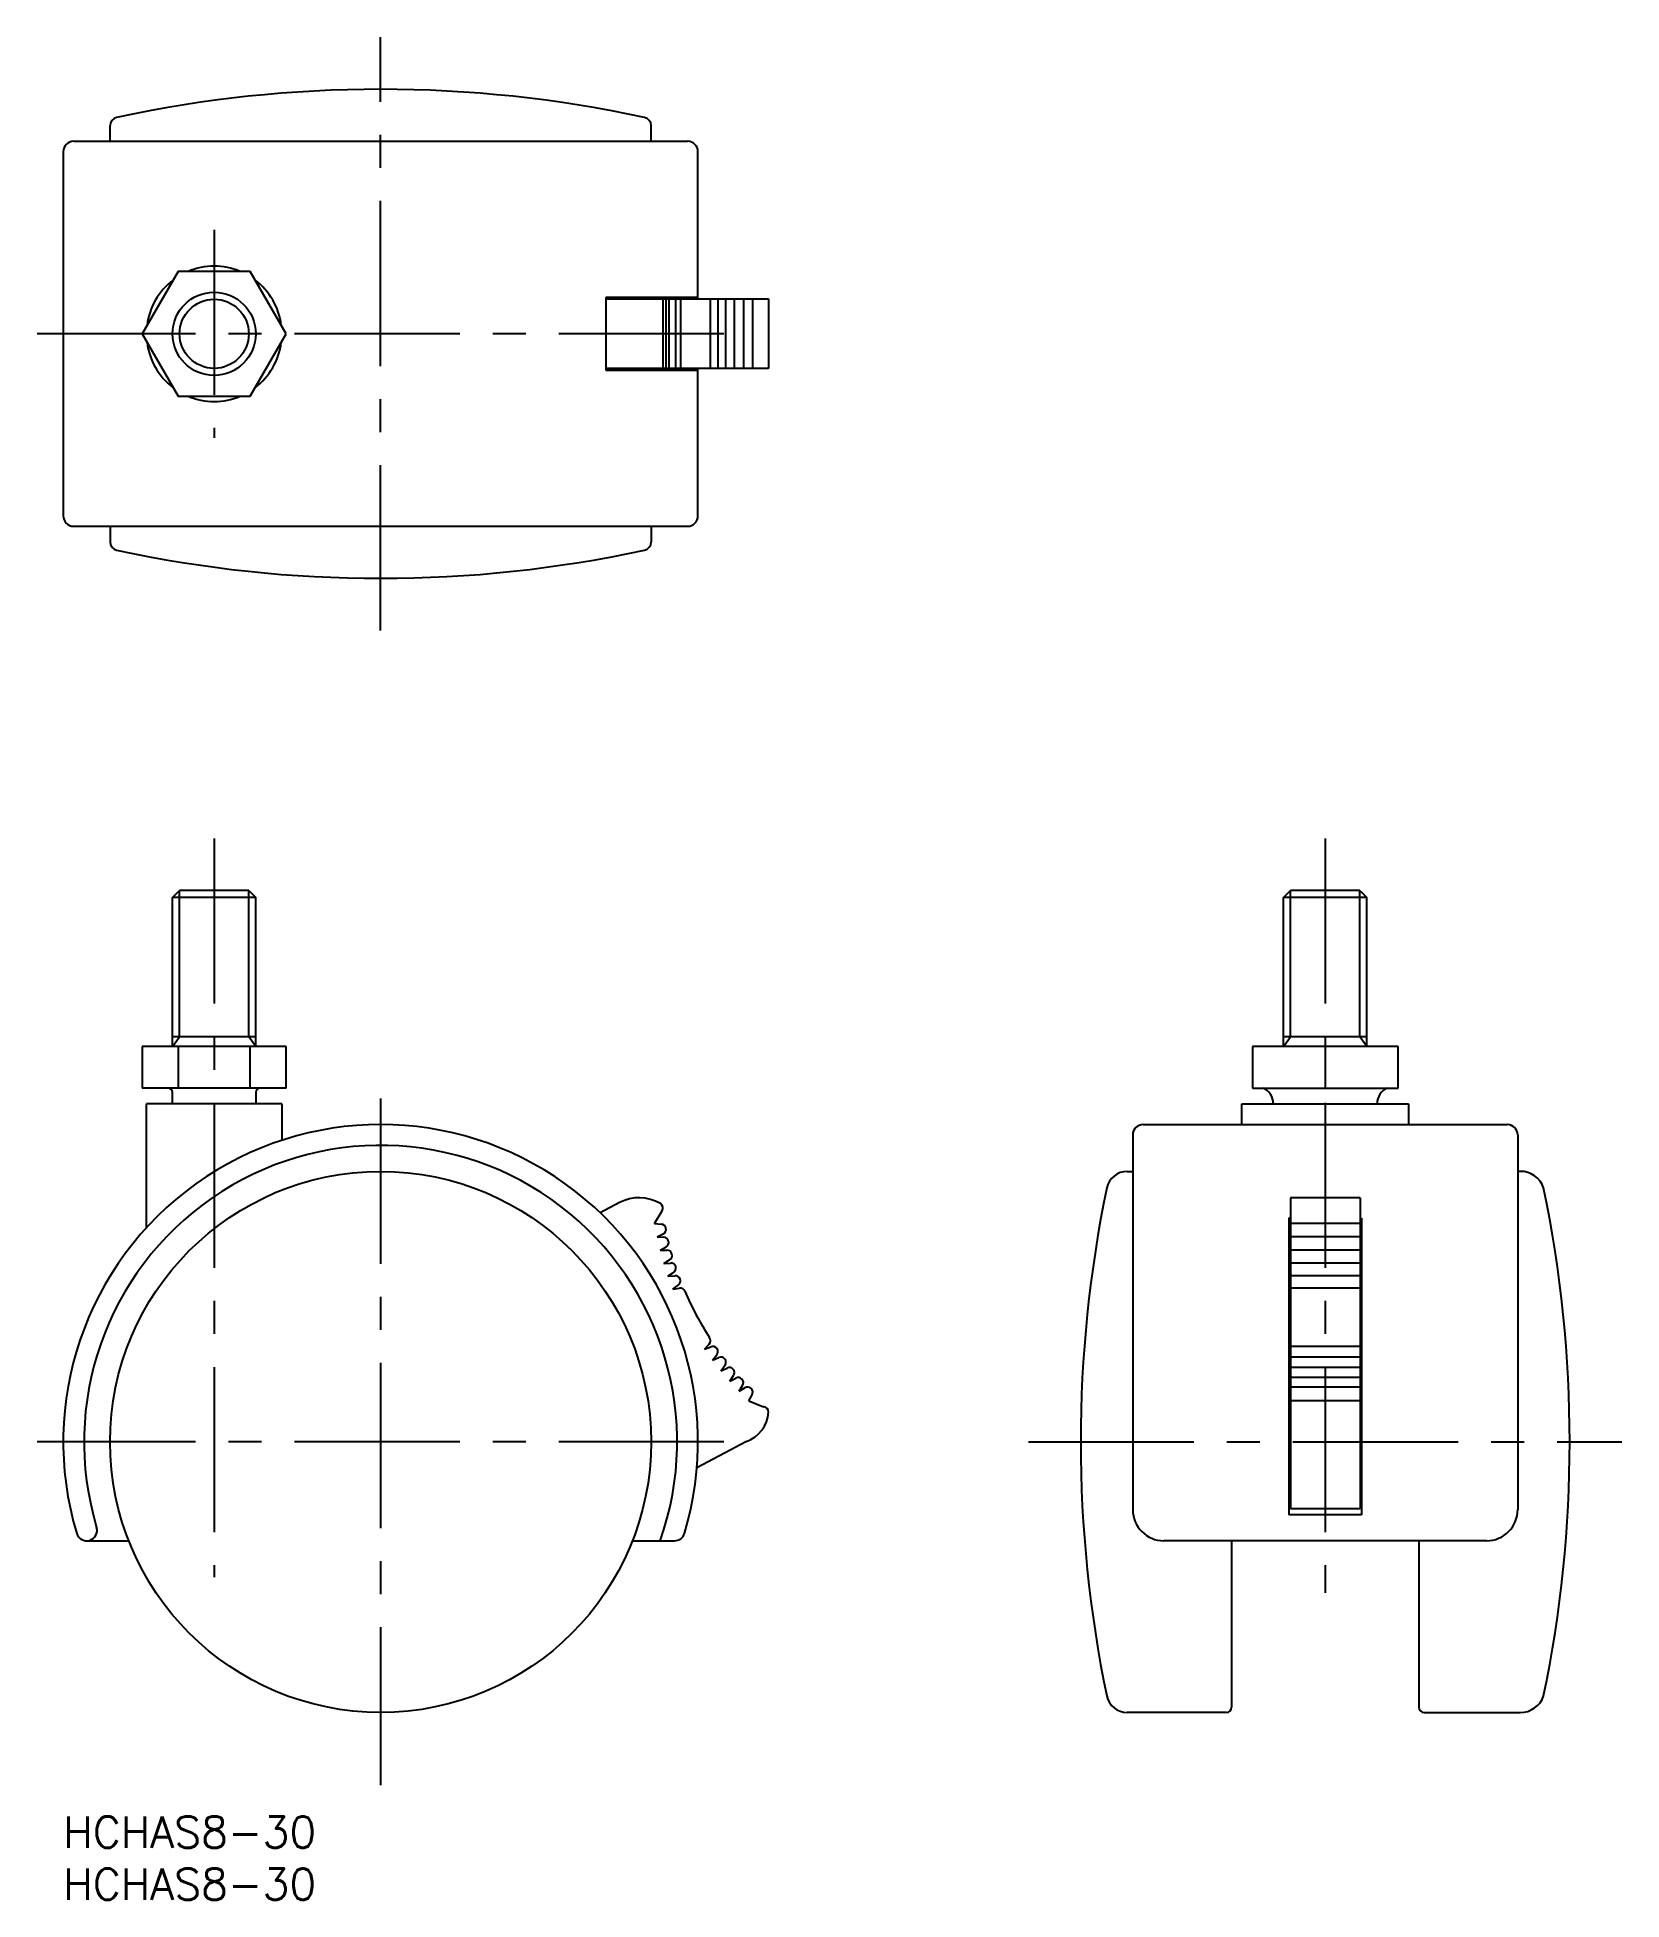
# Model space of a CAD drawing. Extents: x -2 to 150, y -8 to 171.
import ezdxf

# ---------------------------------------------------------------- set-up
doc = ezdxf.new("R2010")
doc.units = 0
doc.header["$LTSCALE"] = 0.5
doc.linetypes.add('CENTER', pattern=[50.8, 31.75, -6.35, 6.35, -6.35])
for name, color, linetype in [('MSM_CENTER', 1, 'CENTER'), ('MSM_CONTINUOUS', 7, 'CONTINUOUS'), ('MSM_NARROW', 5, 'CONTINUOUS'), ('MSM_PART_NUMBER', 7, 'CONTINUOUS')]:
    doc.layers.add(name, color=color, linetype=linetype)
doc.styles.get("Standard").update_dxf_attribs({"font": 'txt.shx', "height": 3, "bigfont": 'bigfont.shx'})

# ---------------------------------------------------------------- blocks, each defined once
blk = doc.blocks.new('*U1')
at = {"layer": 'MSM_PART_NUMBER'}
blk.add_text('HCHAS8-30', height=3, dxfattribs=at).set_placement((0, -3))
blk = doc.blocks.new('*U2')
at = {"layer": 'MSM_PART_NUMBER'}
blk.add_text('HCHAS8-30', height=3, dxfattribs=at).set_placement((0, -8))

msp = doc.modelspace()

# ---------------------------------------------------------------- linework, layer by layer
at = {"layer": 'MSM_CENTER'}
for p, q in [((30.5, 114), (30.5, 171)), ((14.5, 152.5), (14.5, 132.5)), ((63.5, 142.5), (-2.5, 142.5)), ((14.5, 94), (14.5, 23)), ((121.278769, 94), (121.278769, 21.5)), ((30.5, 69), (30.5, 3)), ((63.5, 36), (-2.5, 36)), ((92.778769, 36), (149.778769, 36))]:
    msp.add_line(p, q, dxfattribs=at)
at = {"layer": 'MSM_CONTINUOUS'}
for p, q in [((4.5, 161), (4.5, 162.505794)), ((56.5, 161), (56.5, 162.505794)), ((0, 160), (0, 125)), ((1, 161), (60, 161)), ((61, 145.85), (61, 160)), ((11.035899, 148.5), (7.571797, 142.5)), ((17.964102, 148.5), (11.035899, 148.5)), ((21.428204, 142.5), (17.964102, 148.5)), ((61, 146), (52.133308, 146)), ((52.133308, 146), (52.133308, 139)), ((52.133308, 145.85), (67.778769, 145.85)), ((57.627117, 145.85), (57.627117, 139.15)), ((57.931467, 139.15), (57.931467, 145.85)), ((58.19357, 145.85), (58.19357, 139.15)), ((58.88132, 139.15), (58.88132, 145.85)), ((59.305657, 145.85), (59.305657, 139.15)), ((62.196705, 139.15), (62.196705, 145.85)), ((62.921079, 145.85), (62.921079, 139.15)), ((63.69117, 139.15), (63.69117, 145.85)), ((64.505511, 139.15), (64.505511, 145.85)), ((65.362553, 145.85), (65.362553, 139.15)), ((66.260663, 139.15), (66.260663, 145.85)), ((67.778769, 145.85), (67.778769, 139.15)), ((7.571797, 142.5), (11.035899, 136.5)), ((17.964102, 136.5), (21.428204, 142.5)), ((67.778769, 139.15), (52.133308, 139.15)), ((52.133308, 139), (61, 139)), ((61, 125), (61, 139.15)), ((11.035899, 136.5), (17.964102, 136.5)), ((1, 124), (60, 124)), ((4.5, 124), (4.5, 122.494206)), ((56.5, 124), (56.5, 122.494206)), ((10.5, 88.3235), (11.1765, 89)), ((10.5, 74), (10.5, 88.3235)), ((18.5, 88.3235), (10.5, 88.3235)), ((17.8235, 89), (11.1765, 89)), ((17.8235, 89), (18.5, 88.3235)), ((18.5, 74), (18.5, 88.3235)), ((117.278769, 88.3235), (117.955269, 89)), ((117.278769, 74), (117.278769, 88.3235)), ((125.278769, 88.3235), (117.278769, 88.3235)), ((124.602269, 89), (117.955269, 89)), ((124.602269, 89), (125.278769, 88.3235)), ((125.278769, 74), (125.278769, 88.3235)), ((21.43, 74), (7.57, 74)), ((7.57, 74), (7.57, 70)), ((18.5, 74.9375), (10.5, 74.9375)), ((11.035, 74), (11.035, 70)), ((17.965, 70), (17.965, 74)), ((21.43, 70), (21.43, 74)), ((128.278769, 74), (114.278769, 74)), ((114.278769, 74), (114.278769, 70)), ((125.278769, 74.9375), (117.278769, 74.9375)), ((121.278769, 74), (121.278769, 70)), ((128.278769, 70), (128.278769, 74)), ((21.43, 70), (7.57, 70)), ((114.278769, 70), (128.278769, 70)), ((8, 56.59126), (8, 68.5)), ((21, 68.5), (8, 68.5)), ((10.5, 68.5), (10.5, 69.6)), ((18.5, 69.6), (18.5, 68.5)), ((21, 68.5), (21, 64.982753)), ((113.278769, 68.5), (129.278769, 68.5)), ((113.278769, 66.5), (113.278769, 68.5)), ((129.278769, 68.5), (129.278769, 66.5)), ((103.778769, 66.5), (138.778769, 66.5)), ((102.778769, 65.5), (102.778769, 29.5)), ((139.778769, 65.5), (139.778769, 29.5)), ((102.245224, 62), (102.778769, 62)), ((140.012314, 62), (139.778769, 62)), ((117.928769, 59.464951), (117.928769, 29.616428)), ((124.628769, 59.464951), (117.928769, 59.464951)), ((124.628769, 59.464951), (124.628769, 29.616428)), ((53.455767, 58.996741), (51.609134, 58.014869)), ((56.827596, 56.987745), (57.55695, 58.215099)), ((117.778769, 57.5), (117.778769, 29)), ((117.928769, 57.5), (117.778769, 57.5)), ((124.628769, 57.5), (124.778769, 57.5)), ((124.778769, 57.5), (124.778769, 29)), ((56.827596, 56.987745), (57.474227, 56.932242)), ((57.066123, 55.700769), (57.649914, 55.984317)), ((57.066123, 55.700769), (57.714559, 55.673525)), ((124.628769, 56.987745), (117.928769, 56.987745)), ((124.628769, 55.700769), (117.928769, 55.700769)), ((57.36056, 54.425423), (57.931427, 54.734166)), ((57.36056, 54.425423), (58.009567, 54.426489)), ((124.628769, 54.42649), (117.928769, 54.42649)), ((57.710346, 53.164134), (58.267203, 53.497484)), ((57.710346, 53.164134), (58.358689, 53.193508)), ((58.114816, 51.919303), (58.656603, 52.276625)), ((58.114816, 51.919303), (58.761261, 51.976929)), ((124.628769, 53.194021), (117.928769, 53.194021)), ((124.628769, 51.978904), (117.928769, 51.978904)), ((58.5732, 50.693299), (59.098885, 51.073913)), ((58.5732, 50.693299), (59.216516, 50.779068)), ((124.628769, 50.783454), (117.928769, 50.783454)), ((61.639794, 44.925874), (62.070638, 45.411246)), ((61.639794, 44.925874), (62.249297, 45.14885)), ((124.628769, 45.179285), (117.928769, 45.179285)), ((62.399872, 43.860284), (62.809135, 44.363987)), ((62.399872, 43.860284), (62.999069, 44.109633)), ((63.205707, 42.828862), (63.592609, 43.349937)), ((63.205707, 42.828862), (63.793458, 43.104111)), ((124.628769, 44.148008), (117.928769, 44.148008)), ((124.628769, 43.151304), (117.928769, 43.151304)), ((64.055766, 41.833572), (64.41957, 42.371028)), ((64.055766, 41.833572), (64.63095, 42.134196)), ((64.948428, 40.876308), (65.288443, 41.429121)), ((64.948428, 40.876308), (65.509953, 41.201735)), ((124.628769, 42.19107), (117.928769, 42.19107)), ((124.628769, 41.269134), (117.928769, 41.269134)), ((65.881997, 39.958893), (66.197575, 40.526011)), ((65.881997, 39.958893), (67.30737, 39.377227)), ((124.628769, 39.958893), (117.928769, 39.958893)), ((65.662028, 36.040104), (60.897943, 33.506995)), ((124.778769, 29), (117.778769, 29)), ((117.928769, 29.616428), (124.628769, 29.616428)), ((2.251106, 26.5), (6.297727, 26.5)), ((54.702273, 26.5), (58.748894, 26.5)), ((136.778769, 26.5), (105.778769, 26.5)), ((112.278769, 26.5), (112.278769, 10.5)), ((130.278769, 26.5), (130.278769, 10.5)), ((111.778769, 10), (102.245224, 10)), ((130.778769, 10), (140.012314, 10))]:
    msp.add_line(p, q, dxfattribs=at)
for centre, radius in [((14.5, 142.5), 4), ((30.5, 36), 26)]:
    msp.add_circle(centre, radius, dxfattribs=at)
for centre, radius, start, end in [((30.5, 46), 120, 77.795041, 102.204959), ((5.3, 162.505794), 0.8, 102.204959, 180), ((55.7, 162.505794), 0.8, 0, 77.795041), ((1, 160), 1, 90, 180), ((60, 160), 1, 0, 90), ((14.5, 142.5), 6.5, 67.380135, 112.619865), ((14.5, 142.5), 6.5, 127.380135, 172.619865), ((14.5, 142.5), 6.5, 7.380135, 52.619865), ((14.5, 142.5), 6.5, 187.380135, 232.619865), ((14.5, 142.5), 6.5, 307.380135, 352.619865), ((14.5, 142.5), 6.5, 247.380135, 292.619865), ((1, 125), 1, 180, 270), ((60, 125), 1, 270, 0), ((5.3, 122.494206), 0.8, 180, 257.795041), ((55.7, 122.494206), 0.8, 282.204959, 0), ((30.5, 239), 120, 257.795041, 282.204959), ((10.1, 69.6), 0.4, 0, 90), ((18.9, 69.6), 0.4, 90, 180), ((114.746546, 68.561851), 1.533471, 357.68839301, 69.69174204), ((127.810992, 68.561851), 1.533471, 110.30825796, 182.31160699), ((30.5, 36), 30.5, 343.25363, 196.74637), ((103.778769, 65.5), 1, 90, 180), ((138.778769, 65.5), 1, 0, 90), ((30.5, 36), 28.5, 340.528779, 196.74637), ((102.245224, 60), 2, 90, 168.264743), ((140.043875, 59.647765), 2.352447, 18.82320254, 90.76871538), ((55.333654, 55.464951), 4, 59.174964, 118), ((217.778769, 36), 120, 168.264743, 191.735257), ((24.778769, 36), 120, 348.264743, 11.735257), ((57.127117, 58.470527), 0.5, 329.279129, 59.174964), ((57.431467, 56.434074), 0.5, 295.905889, 85.094111), ((57.69357, 55.173966), 0.5, 298.405889, 87.594111), ((58.010388, 53.92649), 0.5, 300.905889, 90.094111), ((58.38132, 52.694021), 0.5, 303.405889, 92.594111), ((58.805657, 51.478904), 0.5, 305.905889, 95.094111), ((59.282594, 50.283454), 0.5, 23, 97.594111), ((86.437487, 61.810022), 29, 203, 213), ((61.696705, 45.74317), 0.5, 318.405889, 33), ((62.421079, 44.679285), 0.5, 320.905889, 110.094111), ((63.19117, 43.648008), 0.5, 323.405889, 112.594111), ((64.005511, 42.651304), 0.5, 325.905889, 115.094111), ((64.862553, 41.69107), 0.5, 328.405889, 117.594111), ((65.760663, 40.769134), 0.5, 330.905889, 120.094111), ((64.529141, 39.094844), 3.258048, 290.34790158, 355.69634792), ((67.278769, 38.878046), 0.5, 356.825036, 86.720871), ((105.778769, 29.5), 3, 180, 270), ((136.778769, 29.5), 3, 270, 0), ((2.251106, 27.5), 1, 196.74637, 16.74637), ((58.748894, 27.5), 1, 270, 343.25363), ((102.245224, 12), 2, 191.735257, 270), ((140.043875, 12.352235), 2.352447, 269.23128462, 341.17679746), ((111.778769, 10.5), 0.5, 270, 0), ((130.778769, 10.5), 0.5, 180, 270)]:
    msp.add_arc(centre, radius, start, end, dxfattribs=at)
at = {"layer": 'MSM_NARROW'}
for p, q in [((11.1765, 74.9375), (11.1765, 89)), ((17.8235, 74.9375), (17.8235, 89)), ((117.955269, 74.9375), (117.955269, 89)), ((124.602269, 74.9375), (124.602269, 89)), ((10.5, 74), (11.1765, 74.9375)), ((18.5, 74), (17.8235, 74.9375)), ((117.278769, 74), (117.955269, 74.9375)), ((125.278769, 74), (124.602269, 74.9375))]:
    msp.add_line(p, q, dxfattribs=at)
msp.add_circle((14.5, 142.5), 3.3235, dxfattribs=at)

# ---------------------------------------------------------------- block references
at = {"layer": 'MSM_CONTINUOUS'}
for name in ['*U1', '*U2']:
    msp.add_blockref(name, (0, 0), dxfattribs=at)

doc.saveas('drawing.dxf')
